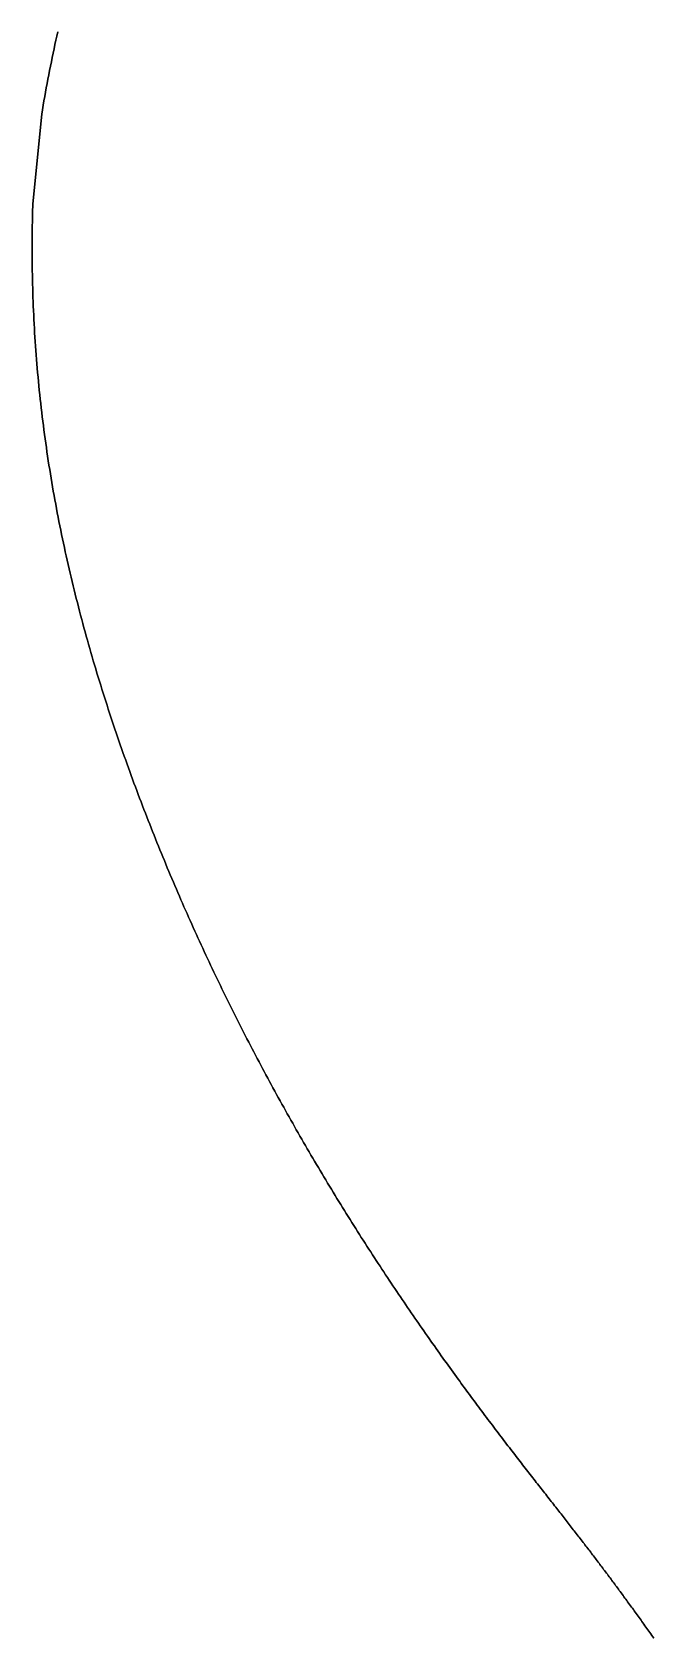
# Model space of a CAD drawing. Header units: inches. Extents: x 130170 to 284068, y 377793 to 804530.
# Drawn here: x 254450.6 to 254484.5, y 735293.4 to 735380.8 of the extents above; entities that cross this region are included whole.
import ezdxf

# ---------------------------------------------------------------- set-up
doc = ezdxf.new("R2010")
doc.units = ezdxf.units.IN
doc.header["$MEASUREMENT"] = 0
doc.layers.add('muni_il', color=7, linetype='Continuous')

msp = doc.modelspace()

# ---------------------------------------------------------------- linework, layer by layer
at = {"layer": 'muni_il'}
for points in [[(254452.023, 735380.852), (254451.972, 735380.622), (254451.922, 735380.391), (254451.872, 735380.159), (254451.823, 735379.927), (254451.774, 735379.693), (254451.726, 735379.459), (254451.678, 735379.224), (254451.63, 735378.988), (254451.583, 735378.751), (254451.537, 735378.514), (254451.492, 735378.277), (254451.446, 735378.039), (254451.402, 735377.801), (254451.358, 735377.562), (254451.316, 735377.324), (254451.273, 735377.085), (254451.232, 735376.845), (254451.191, 735376.606), (254451.151, 735376.366), (254450.67, 735371.482), (254450.656, 735370.996), (254450.65, 735370.754), (254450.645, 735370.511), (254450.64, 735370.268), (254450.636, 735370.025), (254450.634, 735369.782), (254450.631, 735369.54), (254450.63, 735369.297), (254450.63, 735369.054), (254450.63, 735368.812), (254450.631, 735368.569), (254450.633, 735368.326), (254450.635, 735368.084), (254450.639, 735367.841), (254450.643, 735367.599), (254450.648, 735367.356), (254450.653, 735367.114), (254450.66, 735366.871), (254450.667, 735366.629), (254450.675, 735366.387), (254450.684, 735366.145), (254450.693, 735365.902), (254450.703, 735365.66), (254450.715, 735365.418), (254450.726, 735365.176), (254450.739, 735364.934), (254450.752, 735364.692), (254450.767, 735364.451), (254450.781, 735364.209), (254450.797, 735363.967), (254450.814, 735363.726), (254450.831, 735363.484), (254450.849, 735363.243), (254450.868, 735363.001), (254450.888, 735362.76), (254450.908, 735362.519), (254450.929, 735362.278), (254450.951, 735362.037), (254450.974, 735361.796), (254450.997, 735361.555), (254451.021, 735361.315), (254451.046, 735361.074), (254451.072, 735360.834), (254451.098, 735360.593), (254451.126, 735360.353), (254451.153, 735360.113), (254451.182, 735359.873), (254451.212, 735359.633), (254451.242, 735359.394), (254451.273, 735359.154), (254451.305, 735358.915), (254451.337, 735358.675), (254451.371, 735358.436), (254451.405, 735358.197), (254451.439, 735357.959), (254451.475, 735357.72), (254451.511, 735357.481), (254451.548, 735357.243), (254451.586, 735357.005), (254451.624, 735356.767), (254451.663, 735356.53), (254451.703, 735356.292), (254451.744, 735356.055), (254451.785, 735355.818), (254451.827, 735355.581), (254451.87, 735355.344), (254451.913, 735355.108), (254451.957, 735354.871), (254452.002, 735354.635), (254452.048, 735354.4), (254452.094, 735354.164), (254452.141, 735353.929), (254452.188, 735353.694), (254452.237, 735353.459), (254452.286, 735353.225), (254452.335, 735352.99), (254452.385, 735352.757), (254452.436, 735352.523), (254452.488, 735352.29), (254452.54, 735352.057), (254452.593, 735351.824), (254452.646, 735351.592), (254452.7, 735351.36), (254452.754, 735351.128), (254452.81, 735350.897), (254452.866, 735350.666), (254452.922, 735350.435), (254452.979, 735350.205), (254453.037, 735349.975), (254453.095, 735349.746), (254453.153, 735349.517), (254453.213, 735349.288), (254453.272, 735349.06), (254453.333, 735348.832), (254453.394, 735348.605), (254453.455, 735348.378), (254453.517, 735348.151), (254453.579, 735347.925), (254453.642, 735347.699), (254453.706, 735347.474), (254453.77, 735347.249), (254453.834, 735347.025), (254453.899, 735346.801), (254453.964, 735346.578), (254454.03, 735346.355), (254454.096, 735346.133), (254454.163, 735345.911), (254454.23, 735345.689), (254454.298, 735345.468), (254454.365, 735345.248), (254454.434, 735345.028), (254454.503, 735344.809), (254454.572, 735344.59), (254454.641, 735344.372), (254454.711, 735344.154), (254454.781, 735343.937), (254454.852, 735343.72), (254454.923, 735343.504), (254454.994, 735343.288), (254455.066, 735343.073), (254455.138, 735342.859), (254455.211, 735342.645), (254455.283, 735342.431), (254455.356, 735342.218), (254455.429, 735342.006), (254455.503, 735341.794), (254455.577, 735341.583), (254455.651, 735341.372), (254455.726, 735341.162), (254455.801, 735340.952), (254455.876, 735340.743), (254455.951, 735340.535), (254456.027, 735340.327), (254456.103, 735340.119), (254456.179, 735339.912), (254456.255, 735339.706), (254456.332, 735339.5), (254456.409, 735339.295), (254456.486, 735339.09), (254456.563, 735338.886), (254456.641, 735338.682), (254456.719, 735338.479), (254456.797, 735338.277), (254456.875, 735338.074), (254456.954, 735337.873), (254457.033, 735337.672), (254457.112, 735337.471), (254457.191, 735337.271), (254457.27, 735337.072), (254457.35, 735336.873), (254457.43, 735336.674), (254457.51, 735336.476), (254457.59, 735336.278), (254457.671, 735336.081), (254457.751, 735335.885), (254457.832, 735335.688), (254457.913, 735335.493), (254457.994, 735335.297), (254458.076, 735335.103), (254458.158, 735334.908), (254458.24, 735334.714), (254458.322, 735334.521), (254458.404, 735334.328), (254458.487, 735334.135), (254458.569, 735333.943), (254458.652, 735333.751), (254458.735, 735333.559), (254458.819, 735333.368), (254458.902, 735333.177), (254458.986, 735332.987), (254459.07, 735332.797), (254459.154, 735332.607), (254459.239, 735332.418), (254459.323, 735332.229), (254459.408, 735332.041), (254459.493, 735331.852), (254459.578, 735331.665), (254459.664, 735331.477), (254459.749, 735331.29), (254459.835, 735331.103), (254459.921, 735330.916), (254460.008, 735330.73), (254460.094, 735330.544), (254460.181, 735330.358), (254460.268, 735330.173), (254460.355, 735329.988), (254460.443, 735329.803), (254460.53, 735329.618), (254460.618, 735329.434), (254460.706, 735329.25), (254460.795, 735329.066), (254460.883, 735328.882), (254460.972, 735328.699), (254461.061, 735328.516), (254461.151, 735328.333), (254461.24, 735328.151), (254461.33, 735327.968), (254461.42, 735327.786), (254461.51, 735327.604), (254461.601, 735327.423), (254461.691, 735327.241), (254461.783, 735327.06), (254461.874, 735326.879), (254461.965, 735326.698), (254462.057, 735326.518), (254462.149, 735326.337), (254462.241, 735326.157), (254462.334, 735325.977), (254462.427, 735325.797), (254462.52, 735325.618), (254462.613, 735325.439), (254462.706, 735325.259), (254462.8, 735325.08), (254462.894, 735324.902), (254462.988, 735324.723), (254463.083, 735324.545), (254463.177, 735324.367), (254463.272, 735324.189), (254463.367, 735324.011), (254463.463, 735323.834), (254463.558, 735323.657), (254463.654, 735323.479), (254463.75, 735323.303), (254463.847, 735323.126), (254463.943, 735322.95), (254464.04, 735322.774), (254464.137, 735322.598), (254464.234, 735322.422), (254464.332, 735322.246), (254464.429, 735322.071), (254464.527, 735321.896), (254464.625, 735321.721), (254464.724, 735321.547), (254464.822, 735321.373), (254464.921, 735321.199), (254465.02, 735321.025), (254465.119, 735320.852), (254465.218, 735320.678), (254465.317, 735320.505), (254465.417, 735320.333), (254465.517, 735320.161), (254465.617, 735319.988), (254465.717, 735319.817), (254465.817, 735319.645), (254465.918, 735319.474), (254466.018, 735319.304), (254466.119, 735319.133), (254466.22, 735318.963), (254466.321, 735318.793), (254466.422, 735318.624), (254466.523, 735318.455), (254466.624, 735318.286), (254466.726, 735318.117), (254466.827, 735317.95), (254466.929, 735317.782), (254467.03, 735317.615), (254467.132, 735317.448), (254467.234, 735317.282), (254467.336, 735317.116), (254467.438, 735316.95), (254467.54, 735316.785), (254467.642, 735316.62), (254467.744, 735316.456), (254467.846, 735316.292), (254467.948, 735316.129), (254468.05, 735315.966), (254468.153, 735315.803), (254468.255, 735315.641), (254468.357, 735315.48), (254468.459, 735315.319), (254468.561, 735315.158), (254468.663, 735314.998), (254468.765, 735314.839), (254468.867, 735314.68), (254468.969, 735314.522), (254469.071, 735314.364), (254469.173, 735314.207), (254469.275, 735314.05), (254469.377, 735313.894), (254469.478, 735313.738), (254469.58, 735313.583), (254469.681, 735313.429), (254469.782, 735313.275), (254469.883, 735313.122), (254469.984, 735312.969), (254470.085, 735312.818), (254470.186, 735312.666), (254470.286, 735312.515), (254470.387, 735312.365), (254470.487, 735312.216), (254470.587, 735312.067), (254470.687, 735311.919), (254470.786, 735311.772), (254470.886, 735311.625), (254470.985, 735311.479), (254471.084, 735311.333), (254471.183, 735311.189), (254471.281, 735311.045), (254471.38, 735310.902), (254471.478, 735310.759), (254471.576, 735310.617), (254471.673, 735310.476), (254471.77, 735310.336), (254471.867, 735310.196), (254471.964, 735310.057), (254472.061, 735309.919), (254472.157, 735309.781), (254472.253, 735309.644), (254472.348, 735309.508), (254472.443, 735309.373), (254472.538, 735309.239), (254472.633, 735309.105), (254472.727, 735308.972), (254472.821, 735308.84), (254472.914, 735308.708), (254473.008, 735308.578), (254473.1, 735308.448), (254473.193, 735308.319), (254473.285, 735308.191), (254473.377, 735308.063), (254473.468, 735307.936), (254473.559, 735307.81), (254473.65, 735307.685), (254473.74, 735307.561), (254473.83, 735307.437), (254473.919, 735307.314), (254474.008, 735307.192), (254474.097, 735307.071), (254474.185, 735306.951), (254474.273, 735306.831), (254474.36, 735306.712), (254474.447, 735306.594), (254474.533, 735306.477), (254474.619, 735306.361), (254474.705, 735306.245), (254474.79, 735306.13), (254474.875, 735306.016), (254474.959, 735305.903), (254475.043, 735305.79), (254475.127, 735305.678), (254475.21, 735305.568), (254475.292, 735305.457), (254475.374, 735305.348), (254475.456, 735305.239), (254475.537, 735305.131), (254475.618, 735305.024), (254475.698, 735304.918), (254475.778, 735304.812), (254475.857, 735304.708), (254475.936, 735304.604), (254476.014, 735304.5), (254476.092, 735304.398), (254476.17, 735304.296), (254476.247, 735304.195), (254476.323, 735304.094), (254476.4, 735303.995), (254476.475, 735303.896), (254476.55, 735303.798), (254476.625, 735303.7), (254476.699, 735303.604), (254476.773, 735303.508), (254476.847, 735303.412), (254476.92, 735303.318), (254476.992, 735303.224), (254477.064, 735303.13), (254477.135, 735303.038), (254477.207, 735302.946), (254477.277, 735302.854), (254477.348, 735302.764), (254477.417, 735302.674), (254477.487, 735302.584), (254477.556, 735302.495), (254477.624, 735302.407), (254477.692, 735302.32), (254477.76, 735302.233), (254477.827, 735302.147), (254477.894, 735302.061), (254477.96, 735301.976), (254478.026, 735301.891), (254478.092, 735301.807), (254478.157, 735301.724), (254478.222, 735301.641), (254478.286, 735301.558), (254478.35, 735301.477), (254478.413, 735301.396), (254478.477, 735301.315), (254478.539, 735301.235), (254478.602, 735301.155), (254478.664, 735301.076), (254478.725, 735300.997), (254478.787, 735300.918), (254478.848, 735300.841), (254478.908, 735300.763), (254478.969, 735300.686), (254479.028, 735300.61), (254479.088, 735300.534), (254479.147, 735300.458), (254479.206, 735300.383), (254479.265, 735300.308), (254479.323, 735300.234), (254479.381, 735300.159), (254479.438, 735300.086), (254479.496, 735300.012), (254479.553, 735299.939), (254479.609, 735299.867), (254479.666, 735299.795), (254479.722, 735299.723), (254479.778, 735299.651), (254479.834, 735299.579), (254479.889, 735299.508), (254479.944, 735299.438), (254479.999, 735299.367), (254480.053, 735299.297), (254480.108, 735299.227), (254480.162, 735299.157), (254480.216, 735299.088), (254480.27, 735299.018), (254480.323, 735298.949), (254480.376, 735298.88), (254480.43, 735298.812), (254480.482, 735298.743), (254480.535, 735298.675), (254480.588, 735298.607), (254480.64, 735298.539), (254480.692, 735298.471), (254480.744, 735298.403), (254480.796, 735298.336), (254480.848, 735298.268), (254480.899, 735298.201), (254480.951, 735298.134), (254481.002, 735298.067), (254481.053, 735298), (254481.104, 735297.933), (254481.155, 735297.866), (254481.206, 735297.799), (254481.257, 735297.732), (254481.308, 735297.666), (254481.358, 735297.599), (254481.409, 735297.532), (254481.459, 735297.466), (254481.509, 735297.399), (254481.56, 735297.332), (254481.61, 735297.265), (254481.66, 735297.199), (254481.71, 735297.132), (254481.76, 735297.066), (254481.811, 735296.999), (254481.861, 735296.932), (254481.911, 735296.865), (254481.961, 735296.798), (254482.011, 735296.731), (254482.061, 735296.664), (254482.111, 735296.597), (254482.161, 735296.53), (254482.211, 735296.462), (254482.261, 735296.395), (254482.311, 735296.327), (254482.361, 735296.26), (254482.411, 735296.192), (254482.461, 735296.124), (254482.512, 735296.056), (254482.562, 735295.988), (254482.612, 735295.919), (254482.662, 735295.851), (254482.713, 735295.782), (254482.763, 735295.713), (254482.814, 735295.644), (254482.865, 735295.575), (254482.916, 735295.505), (254482.966, 735295.436), (254483.017, 735295.366), (254483.068, 735295.296), (254483.119, 735295.226), (254483.171, 735295.155), (254483.222, 735295.085), (254483.274, 735295.014), (254483.325, 735294.943), (254483.377, 735294.872), (254483.429, 735294.8), (254483.481, 735294.728), (254483.533, 735294.656), (254483.585, 735294.584), (254483.637, 735294.512), (254483.69, 735294.439), (254483.742, 735294.366), (254483.795, 735294.293), (254483.848, 735294.219), (254483.901, 735294.146), (254483.955, 735294.071), (254484.008, 735293.997), (254484.062, 735293.923), (254484.115, 735293.848), (254484.169, 735293.773), (254484.223, 735293.697), (254484.278, 735293.622), (254484.332, 735293.546), (254484.387, 735293.47), (254484.441, 735293.393), (254484.496, 735293.316)], [(254484.496, 735293.316), (254484.441, 735293.393), (254484.387, 735293.47), (254484.332, 735293.546), (254484.278, 735293.622), (254484.223, 735293.697), (254484.169, 735293.773), (254484.115, 735293.848), (254484.062, 735293.923), (254484.008, 735293.997), (254483.955, 735294.071), (254483.901, 735294.146), (254483.848, 735294.219), (254483.795, 735294.293), (254483.742, 735294.366), (254483.69, 735294.439), (254483.637, 735294.512), (254483.585, 735294.584), (254483.533, 735294.656), (254483.481, 735294.728), (254483.429, 735294.8), (254483.377, 735294.872), (254483.325, 735294.943), (254483.274, 735295.014), (254483.222, 735295.085), (254483.171, 735295.155), (254483.119, 735295.226), (254483.068, 735295.296), (254483.017, 735295.366), (254482.966, 735295.436), (254482.916, 735295.505), (254482.865, 735295.575), (254482.814, 735295.644), (254482.763, 735295.713), (254482.713, 735295.782), (254482.662, 735295.851), (254482.612, 735295.919), (254482.562, 735295.988), (254482.512, 735296.056), (254482.461, 735296.124), (254482.411, 735296.192), (254482.361, 735296.26), (254482.311, 735296.327), (254482.261, 735296.395), (254482.211, 735296.462), (254482.161, 735296.53), (254482.111, 735296.597), (254482.061, 735296.664), (254482.011, 735296.731), (254481.961, 735296.798), (254481.911, 735296.865), (254481.861, 735296.932), (254481.811, 735296.999), (254481.76, 735297.066), (254481.71, 735297.132), (254481.66, 735297.199), (254481.61, 735297.265), (254481.56, 735297.332), (254481.509, 735297.399), (254481.459, 735297.466), (254481.409, 735297.532), (254481.358, 735297.599), (254481.308, 735297.666), (254481.257, 735297.732), (254481.206, 735297.799), (254481.155, 735297.866), (254481.104, 735297.933), (254481.053, 735298), (254481.002, 735298.067), (254480.951, 735298.134), (254480.899, 735298.201), (254480.848, 735298.268), (254480.796, 735298.336), (254480.744, 735298.403), (254480.692, 735298.471), (254480.64, 735298.539), (254480.588, 735298.607), (254480.535, 735298.675), (254480.482, 735298.743), (254480.43, 735298.812), (254480.376, 735298.88), (254480.323, 735298.949), (254480.27, 735299.018), (254480.216, 735299.088), (254480.162, 735299.157), (254480.108, 735299.227), (254480.053, 735299.297), (254479.999, 735299.367), (254479.944, 735299.438), (254479.889, 735299.508), (254479.834, 735299.579), (254479.778, 735299.651), (254479.722, 735299.723), (254479.666, 735299.795), (254479.609, 735299.867), (254479.553, 735299.939), (254479.496, 735300.012), (254479.438, 735300.086), (254479.381, 735300.159), (254479.323, 735300.234), (254479.265, 735300.308), (254479.206, 735300.383), (254479.147, 735300.458), (254479.088, 735300.534), (254479.028, 735300.61), (254478.969, 735300.686), (254478.908, 735300.763), (254478.848, 735300.841), (254478.787, 735300.918), (254478.725, 735300.997), (254478.664, 735301.076), (254478.602, 735301.155), (254478.539, 735301.235), (254478.477, 735301.315), (254478.413, 735301.396), (254478.35, 735301.477), (254478.286, 735301.558), (254478.222, 735301.641), (254478.157, 735301.724), (254478.092, 735301.807), (254478.026, 735301.891), (254477.96, 735301.976), (254477.894, 735302.061), (254477.827, 735302.147), (254477.76, 735302.233), (254477.692, 735302.32), (254477.624, 735302.407), (254477.556, 735302.495), (254477.487, 735302.584), (254477.417, 735302.674), (254477.348, 735302.764), (254477.277, 735302.854), (254477.207, 735302.946), (254477.135, 735303.038), (254477.064, 735303.13), (254476.992, 735303.224), (254476.92, 735303.318), (254476.847, 735303.412), (254476.773, 735303.508), (254476.699, 735303.604), (254476.625, 735303.7), (254476.55, 735303.798), (254476.475, 735303.896), (254476.4, 735303.995), (254476.323, 735304.094), (254476.247, 735304.195), (254476.17, 735304.296), (254476.092, 735304.398), (254476.014, 735304.5), (254475.936, 735304.604), (254475.857, 735304.708), (254475.778, 735304.812), (254475.698, 735304.918), (254475.618, 735305.024), (254475.537, 735305.131), (254475.456, 735305.239), (254475.374, 735305.348), (254475.292, 735305.457), (254475.21, 735305.568), (254475.127, 735305.678), (254475.043, 735305.79), (254474.959, 735305.903), (254474.875, 735306.016), (254474.79, 735306.13), (254474.705, 735306.245), (254474.619, 735306.361), (254474.533, 735306.477), (254474.447, 735306.594), (254474.36, 735306.712), (254474.273, 735306.831), (254474.185, 735306.951), (254474.097, 735307.071), (254474.008, 735307.192), (254473.919, 735307.314), (254473.83, 735307.437), (254473.74, 735307.561), (254473.65, 735307.685), (254473.559, 735307.81), (254473.468, 735307.936), (254473.377, 735308.063), (254473.285, 735308.191), (254473.193, 735308.319), (254473.1, 735308.448), (254473.008, 735308.578), (254472.914, 735308.708), (254472.821, 735308.84), (254472.727, 735308.972), (254472.633, 735309.105), (254472.538, 735309.239), (254472.443, 735309.373), (254472.348, 735309.508), (254472.253, 735309.644), (254472.157, 735309.781), (254472.061, 735309.919), (254471.964, 735310.057), (254471.867, 735310.196), (254471.77, 735310.336), (254471.673, 735310.476), (254471.576, 735310.617), (254471.478, 735310.759), (254471.38, 735310.902), (254471.281, 735311.045), (254471.183, 735311.189), (254471.084, 735311.333), (254470.985, 735311.479), (254470.886, 735311.625), (254470.786, 735311.772), (254470.687, 735311.919), (254470.587, 735312.067), (254470.487, 735312.216), (254470.387, 735312.365), (254470.286, 735312.515), (254470.186, 735312.666), (254470.085, 735312.818), (254469.984, 735312.969), (254469.883, 735313.122), (254469.782, 735313.275), (254469.681, 735313.429), (254469.58, 735313.583), (254469.478, 735313.738), (254469.377, 735313.894), (254469.275, 735314.05), (254469.173, 735314.207), (254469.071, 735314.364), (254468.969, 735314.522), (254468.867, 735314.68), (254468.765, 735314.839), (254468.663, 735314.998), (254468.561, 735315.158), (254468.459, 735315.319), (254468.357, 735315.48), (254468.255, 735315.641), (254468.153, 735315.803), (254468.05, 735315.966), (254467.948, 735316.129), (254467.846, 735316.292), (254467.744, 735316.456), (254467.642, 735316.62), (254467.54, 735316.785), (254467.438, 735316.95), (254467.336, 735317.116), (254467.234, 735317.282), (254467.132, 735317.448), (254467.03, 735317.615), (254466.929, 735317.782), (254466.827, 735317.95), (254466.726, 735318.117), (254466.624, 735318.286), (254466.523, 735318.455), (254466.422, 735318.624), (254466.321, 735318.793), (254466.22, 735318.963), (254466.119, 735319.133), (254466.018, 735319.304), (254465.918, 735319.474), (254465.817, 735319.645), (254465.717, 735319.817), (254465.617, 735319.988), (254465.517, 735320.161), (254465.417, 735320.333), (254465.317, 735320.505), (254465.218, 735320.678), (254465.119, 735320.852), (254465.02, 735321.025), (254464.921, 735321.199), (254464.822, 735321.373), (254464.724, 735321.547), (254464.625, 735321.721), (254464.527, 735321.896), (254464.429, 735322.071), (254464.332, 735322.246), (254464.234, 735322.422), (254464.137, 735322.598), (254464.04, 735322.774), (254463.943, 735322.95), (254463.847, 735323.126), (254463.75, 735323.303), (254463.654, 735323.479), (254463.558, 735323.657), (254463.463, 735323.834), (254463.367, 735324.011), (254463.272, 735324.189), (254463.177, 735324.367), (254463.083, 735324.545), (254462.988, 735324.723), (254462.894, 735324.902), (254462.8, 735325.08), (254462.706, 735325.259), (254462.613, 735325.439), (254462.52, 735325.618), (254462.427, 735325.797), (254462.334, 735325.977), (254462.241, 735326.157), (254462.149, 735326.337), (254462.057, 735326.518), (254461.965, 735326.698), (254461.874, 735326.879), (254461.783, 735327.06), (254461.691, 735327.241), (254461.601, 735327.423), (254461.51, 735327.604), (254461.42, 735327.786), (254461.33, 735327.968), (254461.24, 735328.151), (254461.151, 735328.333), (254461.061, 735328.516), (254460.972, 735328.699), (254460.883, 735328.882), (254460.795, 735329.066), (254460.706, 735329.25), (254460.618, 735329.434), (254460.53, 735329.618), (254460.443, 735329.803), (254460.355, 735329.988), (254460.268, 735330.173), (254460.181, 735330.358), (254460.094, 735330.544), (254460.008, 735330.73), (254459.921, 735330.916), (254459.835, 735331.103), (254459.749, 735331.29), (254459.664, 735331.477), (254459.578, 735331.665), (254459.493, 735331.852), (254459.408, 735332.041), (254459.323, 735332.229), (254459.239, 735332.418), (254459.154, 735332.607), (254459.07, 735332.797), (254458.986, 735332.987), (254458.902, 735333.177), (254458.819, 735333.368), (254458.735, 735333.559), (254458.652, 735333.751), (254458.569, 735333.943), (254458.487, 735334.135), (254458.404, 735334.328), (254458.322, 735334.521), (254458.24, 735334.714), (254458.158, 735334.908), (254458.076, 735335.103), (254457.994, 735335.297), (254457.913, 735335.493), (254457.832, 735335.688), (254457.751, 735335.885), (254457.671, 735336.081), (254457.59, 735336.278), (254457.51, 735336.476), (254457.43, 735336.674), (254457.35, 735336.873), (254457.27, 735337.072), (254457.191, 735337.271), (254457.112, 735337.471), (254457.033, 735337.672), (254456.954, 735337.873), (254456.875, 735338.074), (254456.797, 735338.277), (254456.719, 735338.479), (254456.641, 735338.682), (254456.563, 735338.886), (254456.486, 735339.09), (254456.409, 735339.295), (254456.332, 735339.5), (254456.255, 735339.706), (254456.179, 735339.912), (254456.103, 735340.119), (254456.027, 735340.327), (254455.951, 735340.535), (254455.876, 735340.743), (254455.801, 735340.952), (254455.726, 735341.162), (254455.651, 735341.372), (254455.577, 735341.583), (254455.503, 735341.794), (254455.429, 735342.006), (254455.356, 735342.218), (254455.283, 735342.431), (254455.211, 735342.645), (254455.138, 735342.859), (254455.066, 735343.073), (254454.994, 735343.288), (254454.923, 735343.504), (254454.852, 735343.72), (254454.781, 735343.937), (254454.711, 735344.154), (254454.641, 735344.372), (254454.572, 735344.59), (254454.503, 735344.809), (254454.434, 735345.028), (254454.365, 735345.248), (254454.298, 735345.468), (254454.23, 735345.689), (254454.163, 735345.911), (254454.096, 735346.133), (254454.03, 735346.355), (254453.964, 735346.578), (254453.899, 735346.801), (254453.834, 735347.025), (254453.77, 735347.249), (254453.706, 735347.474), (254453.642, 735347.699), (254453.579, 735347.925), (254453.517, 735348.151), (254453.455, 735348.378), (254453.394, 735348.605), (254453.333, 735348.832), (254453.272, 735349.06), (254453.213, 735349.288), (254453.153, 735349.517), (254453.095, 735349.746), (254453.037, 735349.975), (254452.979, 735350.205), (254452.922, 735350.435), (254452.866, 735350.666), (254452.81, 735350.897), (254452.754, 735351.128), (254452.7, 735351.36), (254452.646, 735351.592), (254452.593, 735351.824), (254452.54, 735352.057), (254452.488, 735352.29), (254452.436, 735352.523), (254452.385, 735352.757), (254452.335, 735352.99), (254452.286, 735353.225), (254452.237, 735353.459), (254452.188, 735353.694), (254452.141, 735353.929), (254452.094, 735354.164), (254452.048, 735354.4), (254452.002, 735354.635), (254451.957, 735354.871), (254451.913, 735355.108), (254451.87, 735355.344), (254451.827, 735355.581), (254451.785, 735355.818), (254451.744, 735356.055), (254451.703, 735356.292), (254451.663, 735356.53), (254451.624, 735356.767), (254451.586, 735357.005), (254451.548, 735357.243), (254451.511, 735357.481), (254451.475, 735357.72), (254451.439, 735357.959), (254451.405, 735358.197), (254451.371, 735358.436), (254451.337, 735358.675), (254451.305, 735358.915), (254451.273, 735359.154), (254451.242, 735359.394), (254451.212, 735359.633), (254451.182, 735359.873), (254451.153, 735360.113), (254451.126, 735360.353), (254451.098, 735360.593), (254451.072, 735360.834), (254451.046, 735361.074), (254451.021, 735361.315), (254450.997, 735361.555), (254450.974, 735361.796), (254450.951, 735362.037), (254450.929, 735362.278), (254450.908, 735362.519), (254450.888, 735362.76), (254450.868, 735363.001), (254450.849, 735363.243), (254450.831, 735363.484), (254450.814, 735363.726), (254450.797, 735363.967), (254450.781, 735364.209), (254450.767, 735364.451), (254450.752, 735364.692), (254450.739, 735364.934), (254450.726, 735365.176), (254450.715, 735365.418), (254450.703, 735365.66), (254450.693, 735365.902), (254450.684, 735366.145), (254450.675, 735366.387), (254450.667, 735366.629), (254450.66, 735366.871), (254450.653, 735367.114), (254450.648, 735367.356), (254450.643, 735367.599), (254450.639, 735367.841), (254450.635, 735368.084), (254450.633, 735368.326), (254450.631, 735368.569), (254450.63, 735368.812), (254450.63, 735369.054), (254450.63, 735369.297), (254450.631, 735369.54), (254450.634, 735369.782), (254450.636, 735370.025), (254450.64, 735370.268), (254450.645, 735370.511), (254450.65, 735370.754), (254450.656, 735370.996), (254450.67, 735371.482), (254451.151, 735376.366), (254451.191, 735376.606), (254451.232, 735376.845), (254451.273, 735377.085), (254451.316, 735377.324), (254451.358, 735377.562), (254451.402, 735377.801), (254451.446, 735378.039), (254451.492, 735378.277), (254451.537, 735378.514), (254451.583, 735378.751), (254451.63, 735378.988), (254451.678, 735379.224), (254451.726, 735379.459), (254451.774, 735379.693), (254451.823, 735379.927), (254451.872, 735380.159), (254451.922, 735380.391), (254451.972, 735380.622), (254452.023, 735380.852)]]:
    msp.add_lwpolyline(points, dxfattribs=at)

doc.saveas('drawing.dxf')
